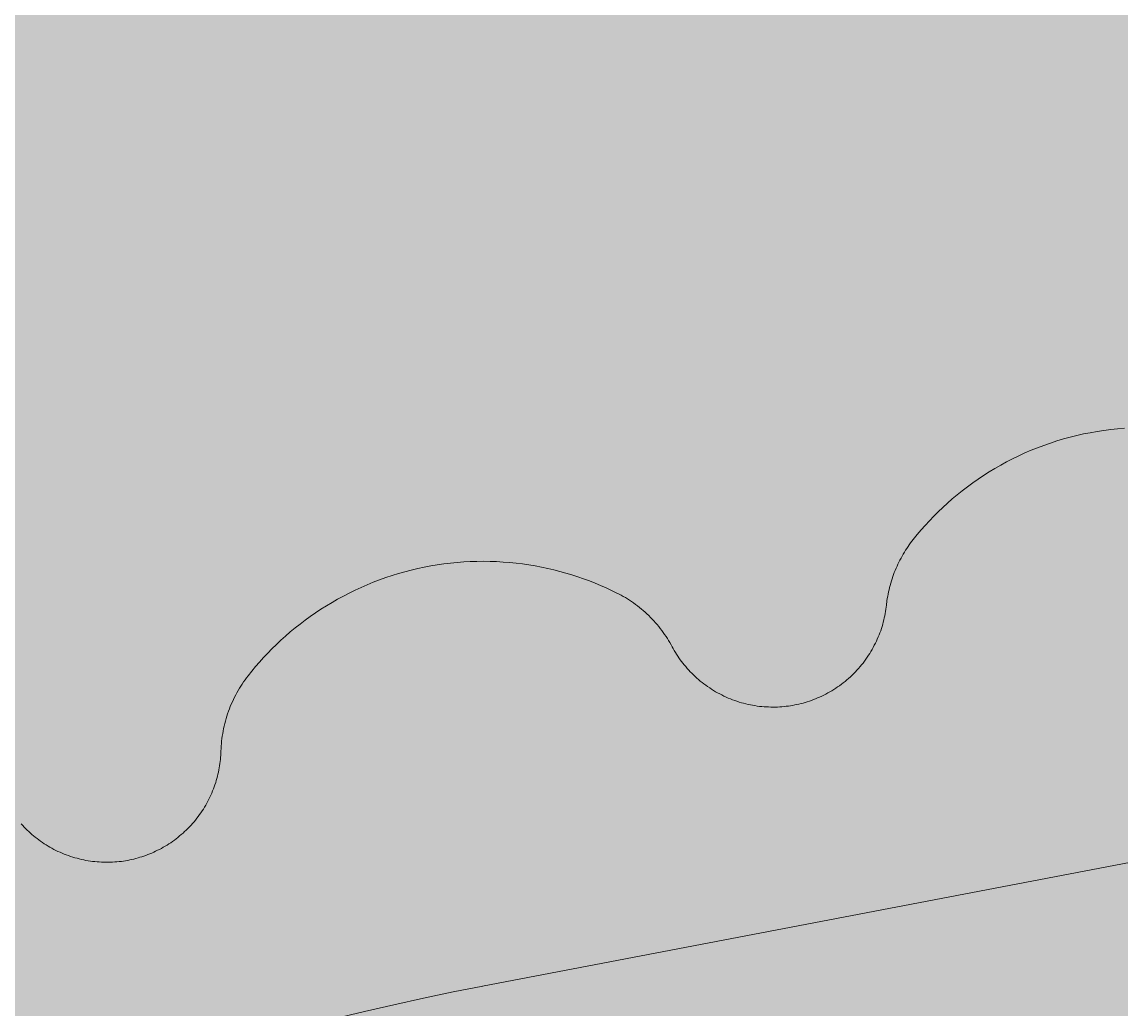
# Model space of a CAD drawing. Header units: millimetres. Extents: x 833941507 to 1669051331, y 817666127 to 1636299673.
# Drawn here: x 834548082.8 to 834548203.3, y 817983360.1 to 817983468.4 of the extents above; entities that cross this region are included whole.
import ezdxf

# ---------------------------------------------------------------- set-up
doc = ezdxf.new("R2010")
doc.units = ezdxf.units.MM
doc.header["$LTSCALE"] = 3
for name, color, linetype, lineweight in [('Hatch (LTC&CB)', 252, 'Continuous', 35), ('UAJ-23FLOR-h', 251, 'Continuous', 9), ('UAJ-42INFI', 1, 'Continuous', 18)]:
    doc.layers.add(name, color=color, linetype=linetype, lineweight=lineweight)
doc.layers.add('UAJ-00XREF', color=7, linetype='Continuous')

# ---------------------------------------------------------------- blocks, each defined once
blk = doc.blocks.new('GBP-LTC-LB01')
at = {"layer": 'UAJ-23FLOR-h'}
h = blk.add_hatch(dxfattribs=at)
h.set_pattern_fill('EARTH,_O', color=256, scale=180, angle=45)
h.set_pattern_definition([(48.9989, (834576001.8, 818046085.3), (-112.727, 1612.5107), [1143, -1143]), (48.9989, (834575678.3, 818046366.6), (-112.727, 1612.5107), [1143, -1143]), (48.9989, (834575354.8, 818046647.8), (-112.727, 1612.5107), [1143, -1143]), (138.9989, (834575340.7, 818046849.3), (-1612.5107, -112.727), [1143, -1143]), (138.9989, (834575621.9, 818047172.8), (-1612.5107, -112.727), [1143, -1143]), (138.9989, (834575903.1, 818047496.3), (-1612.5107, -112.727), [1143, -1143])])
h.paths.add_polyline_path([(834572173.05, 818200349.17), (834310583.74, 818182062.08), (834331502.24, 817882831.69), (834364939.69, 817885169.23), (834473095.7, 818011283.6), (834480533.7, 818020120.4), (834485095.05, 818025709.55), (834491375.7, 818033619), (834497063.4, 818041013), (834493145.8, 818043678.7), (834512788.5, 818074029.25), (834518712.45, 818083675.25), (834526231.3, 818096325.1), (834534646.05, 818111073.05), (834545956, 818131981.3), (834557204.6, 818154198.8), (834564040, 818168496.8), (834570941.16, 818183576.43), (834578367.8, 818200696.3)])
h.paths.add_polyline_path([(834382131.31, 817956469.98), (834418268.73, 817958996.07), (834422062.41, 817963855.9), (834428403.04, 817964299.38), (834467239.2, 818010695.58), (834466445.21, 818021738.79), (834476097.72, 818035709.03), (834485267.1, 818048983.2), (834487014.89, 818051460.43), (834497268.33, 818067303.42), (834492893.38, 818129890.09), (834448056.59, 818126755.66), (834416896.58, 818105052.11), (834382061.37, 818080788.99), (834386167.45, 818022059.16), (834377588.38, 818021459.47)], flags=16)
edge = h.paths.add_edge_path(flags=16)
edge.add_line((834540292.29, 818142076.07), (834533466.32, 818141614.13))
edge.add_line((834533466.32, 818141614.13), (834523258.01, 818143862.71))
edge.add_line((834523258.01, 818143862.71), (834525896.87, 818155838.93))
edge.add_arc((834558382.43, 818267025.45), 115835.02, 237.2183981, 253.7131266, ccw=False)
edge.add_line((834495664.92, 818169638.25), (834498267.59, 818132356.98))
edge.add_line((834498267.59, 818132356.98), (834496346.42, 818130135.01))
edge.add_line((834496346.42, 818130135.01), (834492879.88, 818129892.67))
edge.add_line((834492879.88, 818129892.67), (834494229.58, 818110587.62))
edge.add_line((834494229.58, 818110587.62), (834496326.13, 818110708.38))
edge.add_line((834496326.13, 818110708.38), (834498420.21, 818080753.55))
edge.add_line((834498420.21, 818080753.55), (834498046.12, 818080727.4))
edge.add_line((834498046.12, 818080727.4), (834498254.52, 818077746.38))
edge.add_line((834498254.52, 818077746.38), (834503061.09, 818078082.4))
edge.add_line((834503061.09, 818078082.4), (834504979.52, 818081212.1))
edge.add_line((834504979.52, 818081212.1), (834509429.02, 818088470.93))
edge.add_line((834509429.02, 818088470.93), (834515217.16, 818097913.59))
edge.add_line((834515217.16, 818097913.59), (834526067.43, 818116415.54))
edge.add_line((834526067.43, 818116415.54), (834532489.2, 818127888.68))
edge.add_line((834532489.2, 818127888.68), (834534830.9, 818132146.3))
edge.add_line((834534830.9, 818132146.3), (834540292.29, 818142076.07))
h = blk.add_hatch(dxfattribs=at)
h.set_pattern_fill('EARTH,_O', color=256, scale=180, angle=45)
h.set_pattern_definition([(45.0000001, (-1082349.7, 54794.9), (-3e-06, 1616.4461018), [1143, -1143]), (45.0000001, (-1082652.8, 55098), (-3e-06, 1616.4461018), [1143, -1143]), (45.0000001, (-1082955.9, 55401.1), (-3e-06, 1616.4461018), [1143, -1143]), (135.0000001, (-1082955.9, 55603.1), (-1616.4461018, -3e-06), [1143, -1143]), (135.0000001, (-1082652.8, 55906.2), (-1616.4461018, -3e-06), [1143, -1143]), (135.0000001, (-1082349.7, 56209.3), (-1616.4461018, -3e-06), [1143, -1143])])
h.paths.add_polyline_path([(834669469.25, 818015499.17), (834651080.82, 818014213.79), (834651091.33, 818014066.03), (834669479.76, 818015351.52)], flags=16)
edge = h.paths.add_edge_path()
edge.add_arc((834611763.61, 818123015.07), 22001.28, 94.000719, 118.688683)
edge.add_line((834601201.89, 818142315.5), (834593918.34, 818141228.38))
edge.add_arc((834611768.4, 818123014.03), 25502.69, 93.997159, 134.421275, ccw=False)
edge.add_line((834609990.68, 818148454.69), (834618164.36, 818149025.84))
edge.add_line((834618164.36, 818149025.84), (834618408.29, 818145534.91))
edge.add_line((834618408.29, 818145534.91), (834616365.41, 818145392.16))
edge.add_line((834616365.41, 818145392.16), (834616609.39, 818141900.69))
edge.add_line((834616609.39, 818141900.69), (834611621.55, 818141552.15))
edge.add_line((834611621.55, 818141552.15), (834611377.61, 818145043.07))
edge.add_line((834611377.61, 818145043.07), (834610228.61, 818144962.74))
h.paths.add_polyline_path([(834673232.94, 818197365.88), (834607546.49, 818192773.89), (834599172.5, 818174435.3), (834588349.1, 818152374.5), (834578621.55, 818133890.65), (834568418.3, 818115665.3), (834556456.7, 818095618.3), (834546606.4, 818080041.6), (834532219.3, 818058623.75), (834523692.15, 818046595.75), (834515683.5, 818035708.5), (834508244.2, 818025929.9), (834500656.3, 818016266.1), (834489786.8, 818002934.1), (834483448.3, 817995421.3), (834478637.6, 817989841.7), (834458453.75, 817967379.3), (834441506.5, 817949096.36), (834383075.75, 817886437.08), (834482026.69, 817893354.51), (834551919.04, 817920008.6), (834634905.13, 817930637.13), (834634023, 817939309.35), (834633770.07, 817941795.89), (834633577.69, 817943687.02), (834508697.04, 817930983.61), (834507053.46, 817930191.44), (834506409.46, 817939426.96), (834507656.94, 817945566.73), (834503417.08, 818006767.03), (834503064.37, 818011762.67), (834514052.91, 818025791.94), (834520784.65, 818034889.35), (834526318.86, 818042436.94), (834532381.69, 818050705.63), (834536345.72, 818056472.68), (834542258.41, 818065225.62), (834550405.86, 818077286.91), (834561579, 818095001.96), (834574522.66, 818117080.03), (834587768.88, 818140310.21), (834609774.13, 818143594.98), (834610001.97, 818140335.89), (834634252.54, 818142031.47), (834636806.9, 818105492.47), (834642791.48, 818105913.75), (834646278.56, 818056032.58), (834640293.17, 818055614.16), (834643382.34, 818011424.91), (834641138.41, 818011267.96), (834645775.78, 817944927.87), (834639048.36, 817944243.52), (834640362.12, 817931328.11), (834651070.39, 817932706.91), (834650587.67, 817936476.13), (834685105.74, 817940896.86), (834685588.46, 817937127.64), (834691373.79, 817937868.57)])
blk = doc.blocks.new('inf_010')
at = {"layer": 'UAJ-42INFI'}
for p, q in [((889560482.27, 757792662.64, 0), (889560481.54, 757792662.46, 0)), ((889560483, 757792662.81, 0), (889560482.27, 757792662.64, 0)), ((889560483.74, 757792662.95, 0), (889560483, 757792662.81, 0)), ((889560484.49, 757792663.08, 0), (889560483.74, 757792662.95, 0)), ((889560485.23, 757792663.2, 0), (889560484.49, 757792663.08, 0)), ((889560485.98, 757792663.29, 0), (889560485.23, 757792663.2, 0)), ((889560486.74, 757792663.37, 0), (889560485.98, 757792663.29, 0)), ((889560487.49, 757792663.43, 0), (889560486.74, 757792663.37, 0)), ((889560488.24, 757792663.47, 0), (889560487.49, 757792663.43, 0)), ((889560489, 757792663.5, 0), (889560488.24, 757792663.47, 0)), ((889560489.75, 757792663.51, 0), (889560489, 757792663.5, 0)), ((889560478.68, 757792661.57, 0), (889560477.98, 757792661.31, 0)), ((889560479.38, 757792661.82, 0), (889560478.68, 757792661.57, 0)), ((889560480.09, 757792662.05, 0), (889560479.38, 757792661.82, 0)), ((889560480.81, 757792662.26, 0), (889560480.09, 757792662.05, 0)), ((889560481.54, 757792662.46, 0), (889560480.81, 757792662.26, 0)), ((889560475.94, 757792660.43, 0), (889560475.28, 757792660.11, 0)), ((889560476.61, 757792660.74, 0), (889560475.94, 757792660.43, 0)), ((889560477.29, 757792661.03, 0), (889560476.61, 757792660.74, 0)), ((889560477.98, 757792661.31, 0), (889560477.29, 757792661.03, 0)), ((889560473.36, 757792659.07, 0), (889560472.74, 757792658.7, 0)), ((889560473.99, 757792659.43, 0), (889560473.36, 757792659.07, 0)), ((889560474.63, 757792659.78, 0), (889560473.99, 757792659.43, 0)), ((889560475.28, 757792660.11, 0), (889560474.63, 757792659.78, 0)), ((889560471.53, 757792657.92, 0), (889560470.95, 757792657.52, 0)), ((889560472.13, 757792658.32, 0), (889560471.53, 757792657.92, 0)), ((889560472.74, 757792658.7, 0), (889560472.13, 757792658.32, 0)), ((889560469.82, 757792656.67, 0), (889560469.27, 757792656.24, 0)), ((889560470.38, 757792657.1, 0), (889560469.82, 757792656.67, 0)), ((889560470.95, 757792657.52, 0), (889560470.38, 757792657.1, 0)), ((889560468.74, 757792655.79, 0), (889560468.22, 757792655.34, 0)), ((889560469.27, 757792656.24, 0), (889560468.74, 757792655.79, 0)), ((889560467.21, 757792654.41, 0), (889560466.73, 757792653.94, 0)), ((889560467.71, 757792654.88, 0), (889560467.21, 757792654.41, 0)), ((889560468.22, 757792655.34, 0), (889560467.71, 757792654.88, 0)), ((889560408.52, 757792653, 0), (889560407.81, 757792652.82, 0)), ((889560409.23, 757792653.16, 0), (889560408.52, 757792653, 0)), ((889560409.94, 757792653.31, 0), (889560409.23, 757792653.16, 0)), ((889560410.66, 757792653.45, 0), (889560409.94, 757792653.31, 0)), ((889560411.38, 757792653.56, 0), (889560410.66, 757792653.45, 0)), ((889560412.1, 757792653.67, 0), (889560411.38, 757792653.56, 0)), ((889560412.83, 757792653.75, 0), (889560412.1, 757792653.67, 0)), ((889560413.55, 757792653.82, 0), (889560412.83, 757792653.75, 0)), ((889560414.28, 757792653.88, 0), (889560413.55, 757792653.82, 0)), ((889560415.01, 757792653.91, 0), (889560414.28, 757792653.88, 0)), ((889560415.73, 757792653.93, 0), (889560415.01, 757792653.91, 0)), ((889560416.46, 757792653.94, 0), (889560415.73, 757792653.93, 0)), ((889560417.18, 757792653.93, 0), (889560416.46, 757792653.94, 0)), ((889560417.91, 757792653.9, 0), (889560417.18, 757792653.93, 0)), ((889560418.63, 757792653.86, 0), (889560417.91, 757792653.9, 0)), ((889560419.35, 757792653.8, 0), (889560418.63, 757792653.86, 0)), ((889560420.06, 757792653.72, 0), (889560419.35, 757792653.8, 0)), ((889560420.77, 757792653.63, 0), (889560420.06, 757792653.72, 0)), ((889560421.48, 757792653.53, 0), (889560420.77, 757792653.63, 0)), ((889560422.18, 757792653.41, 0), (889560421.48, 757792653.53, 0)), ((889560422.87, 757792653.27, 0), (889560422.18, 757792653.41, 0)), ((889560423.56, 757792653.12, 0), (889560422.87, 757792653.27, 0)), ((889560424.25, 757792652.96, 0), (889560423.56, 757792653.12, 0)), ((889560424.93, 757792652.78, 0), (889560424.25, 757792652.96, 0)), ((889560465.81, 757792652.97, 0), (889560465.49, 757792652.61, 0)), ((889560466.27, 757792653.46, 0), (889560465.81, 757792652.97, 0)), ((889560466.73, 757792653.94, 0), (889560466.27, 757792653.46, 0)), ((889560405.05, 757792651.94, 0), (889560404.37, 757792651.68, 0)), ((889560405.73, 757792652.18, 0), (889560405.05, 757792651.94, 0)), ((889560406.42, 757792652.41, 0), (889560405.73, 757792652.18, 0)), ((889560407.11, 757792652.62, 0), (889560406.42, 757792652.41, 0)), ((889560407.81, 757792652.82, 0), (889560407.11, 757792652.62, 0)), ((889560425.6, 757792652.59, 0), (889560424.93, 757792652.78, 0)), ((889560426.26, 757792652.39, 0), (889560425.6, 757792652.59, 0)), ((889560426.92, 757792652.17, 0), (889560426.26, 757792652.39, 0)), ((889560427.56, 757792651.94, 0), (889560426.92, 757792652.17, 0)), ((889560428.2, 757792651.7, 0), (889560427.56, 757792651.94, 0)), ((889560464.88, 757792651.84, 0), (889560464.73, 757792651.64, 0)), ((889560465.03, 757792652.03, 0), (889560464.88, 757792651.84, 0)), ((889560465.18, 757792652.23, 0), (889560465.03, 757792652.03, 0)), ((889560465.33, 757792652.42, 0), (889560465.18, 757792652.23, 0)), ((889560465.49, 757792652.61, 0), (889560465.33, 757792652.42, 0)), ((889560402.39, 757792650.83, 0), (889560401.75, 757792650.52, 0)), ((889560403.04, 757792651.13, 0), (889560402.39, 757792650.83, 0)), ((889560403.7, 757792651.41, 0), (889560403.04, 757792651.13, 0)), ((889560404.37, 757792651.68, 0), (889560403.7, 757792651.41, 0)), ((889560428.83, 757792651.45, 0), (889560428.2, 757792651.7, 0)), ((889560429.45, 757792651.18, 0), (889560428.83, 757792651.45, 0)), ((889560430.06, 757792650.91, 0), (889560429.45, 757792651.18, 0)), ((889560430.67, 757792650.62, 0), (889560430.06, 757792650.91, 0)), ((889560431.26, 757792650.32, 0), (889560430.67, 757792650.62, 0)), ((889560464.06, 757792650.6, 0), (889560463.94, 757792650.38, 0)), ((889560464.19, 757792650.81, 0), (889560464.06, 757792650.6, 0)), ((889560464.32, 757792651.02, 0), (889560464.19, 757792650.81, 0)), ((889560464.45, 757792651.23, 0), (889560464.32, 757792651.02, 0)), ((889560464.59, 757792651.43, 0), (889560464.45, 757792651.23, 0)), ((889560464.73, 757792651.64, 0), (889560464.59, 757792651.43, 0)), ((889560399.88, 757792649.51, 0), (889560399.27, 757792649.15, 0)), ((889560400.49, 757792649.86, 0), (889560399.88, 757792649.51, 0)), ((889560401.11, 757792650.2, 0), (889560400.49, 757792649.86, 0)), ((889560401.75, 757792650.52, 0), (889560401.11, 757792650.2, 0)), ((889560431.84, 757792650.02, 0), (889560431.26, 757792650.32, 0)), ((889560432.42, 757792649.7, 0), (889560431.84, 757792650.02, 0)), ((889560432.98, 757792649.37, 0), (889560432.42, 757792649.7, 0)), ((889560433.21, 757792649.24, 0), (889560432.98, 757792649.37, 0)), ((889560463.48, 757792649.5, 0), (889560463.38, 757792649.27, 0)), ((889560463.59, 757792649.72, 0), (889560463.48, 757792649.5, 0)), ((889560463.7, 757792649.94, 0), (889560463.59, 757792649.72, 0)), ((889560463.82, 757792650.16, 0), (889560463.7, 757792649.94, 0)), ((889560463.94, 757792650.38, 0), (889560463.82, 757792650.16, 0)), ((889560398.09, 757792648.4, 0), (889560397.52, 757792648.01, 0)), ((889560398.68, 757792648.78, 0), (889560398.09, 757792648.4, 0)), ((889560399.27, 757792649.15, 0), (889560398.68, 757792648.78, 0)), ((889560433.43, 757792649.09, 0), (889560433.21, 757792649.24, 0)), ((889560433.65, 757792648.95, 0), (889560433.43, 757792649.09, 0)), ((889560433.87, 757792648.8, 0), (889560433.65, 757792648.95, 0)), ((889560434.09, 757792648.64, 0), (889560433.87, 757792648.8, 0)), ((889560434.31, 757792648.48, 0), (889560434.09, 757792648.64, 0)), ((889560434.52, 757792648.32, 0), (889560434.31, 757792648.48, 0)), ((889560434.73, 757792648.15, 0), (889560434.52, 757792648.32, 0)), ((889560434.93, 757792647.98, 0), (889560434.73, 757792648.15, 0)), ((889560463, 757792648.36, 0), (889560462.92, 757792648.12, 0)), ((889560463.09, 757792648.59, 0), (889560463, 757792648.36, 0)), ((889560463.18, 757792648.82, 0), (889560463.09, 757792648.59, 0)), ((889560463.28, 757792649.05, 0), (889560463.18, 757792648.82, 0)), ((889560463.38, 757792649.27, 0), (889560463.28, 757792649.05, 0)), ((889560396.41, 757792647.19, 0), (889560395.87, 757792646.77, 0)), ((889560396.96, 757792647.61, 0), (889560396.41, 757792647.19, 0)), ((889560397.52, 757792648.01, 0), (889560396.96, 757792647.61, 0)), ((889560435.14, 757792647.8, 0), (889560434.93, 757792647.98, 0)), ((889560435.34, 757792647.62, 0), (889560435.14, 757792647.8, 0)), ((889560435.54, 757792647.43, 0), (889560435.34, 757792647.62, 0)), ((889560435.73, 757792647.24, 0), (889560435.54, 757792647.43, 0)), ((889560435.92, 757792647.05, 0), (889560435.73, 757792647.24, 0)), ((889560436.11, 757792646.85, 0), (889560435.92, 757792647.05, 0)), ((889560462.57, 757792646.94, 0), (889560462.51, 757792646.7, 0)), ((889560462.63, 757792647.18, 0), (889560462.57, 757792646.94, 0)), ((889560462.7, 757792647.42, 0), (889560462.63, 757792647.18, 0)), ((889560462.77, 757792647.65, 0), (889560462.7, 757792647.42, 0)), ((889560462.84, 757792647.89, 0), (889560462.77, 757792647.65, 0)), ((889560462.92, 757792648.12, 0), (889560462.84, 757792647.89, 0)), ((889560394.83, 757792645.91, 0), (889560394.33, 757792645.46, 0)), ((889560395.35, 757792646.34, 0), (889560394.83, 757792645.91, 0)), ((889560395.87, 757792646.77, 0), (889560395.35, 757792646.34, 0)), ((889560436.29, 757792646.65, 0), (889560436.11, 757792646.85, 0)), ((889560436.47, 757792646.45, 0), (889560436.29, 757792646.65, 0)), ((889560436.64, 757792646.24, 0), (889560436.47, 757792646.45, 0)), ((889560436.81, 757792646.03, 0), (889560436.64, 757792646.24, 0)), ((889560436.98, 757792645.82, 0), (889560436.81, 757792646.03, 0)), ((889560437.14, 757792645.6, 0), (889560436.98, 757792645.82, 0)), ((889560462.32, 757792645.76, 0), (889560462.27, 757792645.53, 0)), ((889560462.36, 757792645.98, 0), (889560462.32, 757792645.76, 0)), ((889560462.46, 757792646.46, 0), (889560462.36, 757792645.98, 0)), ((889560462.51, 757792646.7, 0), (889560462.46, 757792646.46, 0)), ((889560393.36, 757792644.55, 0), (889560392.9, 757792644.08, 0)), ((889560393.84, 757792645.01, 0), (889560393.36, 757792644.55, 0)), ((889560394.33, 757792645.46, 0), (889560393.84, 757792645.01, 0)), ((889560437.3, 757792645.38, 0), (889560437.14, 757792645.6, 0)), ((889560437.45, 757792645.16, 0), (889560437.3, 757792645.38, 0)), ((889560437.6, 757792644.93, 0), (889560437.45, 757792645.16, 0)), ((889560437.74, 757792644.71, 0), (889560437.6, 757792644.93, 0)), ((889560437.88, 757792644.48, 0), (889560437.74, 757792644.71, 0)), ((889560462.03, 757792644.61, 0), (889560461.96, 757792644.38, 0)), ((889560462.1, 757792644.84, 0), (889560462.03, 757792644.61, 0)), ((889560462.16, 757792645.07, 0), (889560462.1, 757792644.84, 0)), ((889560462.22, 757792645.3, 0), (889560462.16, 757792645.07, 0)), ((889560462.27, 757792645.53, 0), (889560462.22, 757792645.3, 0)), ((889560392.45, 757792643.61, 0), (889560392.01, 757792643.13, 0)), ((889560392.9, 757792644.08, 0), (889560392.45, 757792643.61, 0)), ((889560438.02, 757792644.25, 0), (889560437.88, 757792644.48, 0)), ((889560438.15, 757792644.01, 0), (889560438.02, 757792644.25, 0)), ((889560438.27, 757792643.78, 0), (889560438.15, 757792644.01, 0)), ((889560438.39, 757792643.54, 0), (889560438.27, 757792643.78, 0)), ((889560438.51, 757792643.3, 0), (889560438.39, 757792643.54, 0)), ((889560461.63, 757792643.46, 0), (889560461.54, 757792643.23, 0)), ((889560461.72, 757792643.69, 0), (889560461.63, 757792643.46, 0)), ((889560461.81, 757792643.92, 0), (889560461.72, 757792643.69, 0)), ((889560461.89, 757792644.15, 0), (889560461.81, 757792643.92, 0)), ((889560461.96, 757792644.38, 0), (889560461.89, 757792644.15, 0)), ((889560391.3, 757792642.28, 0), (889560391.13, 757792642.06, 0)), ((889560391.47, 757792642.5, 0), (889560391.3, 757792642.28, 0)), ((889560391.65, 757792642.71, 0), (889560391.47, 757792642.5, 0)), ((889560391.82, 757792642.92, 0), (889560391.65, 757792642.71, 0)), ((889560392.01, 757792643.13, 0), (889560391.82, 757792642.92, 0)), ((889560438.62, 757792643.06, 0), (889560438.51, 757792643.3, 0)), ((889560438.72, 757792642.85, 0), (889560438.62, 757792643.06, 0)), ((889560438.82, 757792642.64, 0), (889560438.72, 757792642.85, 0)), ((889560438.92, 757792642.43, 0), (889560438.82, 757792642.64, 0)), ((889560439.04, 757792642.22, 0), (889560438.92, 757792642.43, 0)), ((889560439.15, 757792642.01, 0), (889560439.04, 757792642.22, 0)), ((889560460.99, 757792642.11, 0), (889560460.86, 757792641.89, 0)), ((889560461.11, 757792642.33, 0), (889560460.99, 757792642.11, 0)), ((889560461.22, 757792642.56, 0), (889560461.11, 757792642.33, 0)), ((889560461.33, 757792642.78, 0), (889560461.22, 757792642.56, 0)), ((889560461.44, 757792643.01, 0), (889560461.33, 757792642.78, 0)), ((889560461.54, 757792643.23, 0), (889560461.44, 757792643.01, 0)), ((889560390.51, 757792641.14, 0), (889560390.36, 757792640.9, 0)), ((889560390.66, 757792641.37, 0), (889560390.51, 757792641.14, 0)), ((889560390.81, 757792641.61, 0), (889560390.66, 757792641.37, 0)), ((889560390.97, 757792641.83, 0), (889560390.81, 757792641.61, 0)), ((889560391.13, 757792642.06, 0), (889560390.97, 757792641.83, 0)), ((889560439.27, 757792641.8, 0), (889560439.15, 757792642.01, 0)), ((889560439.4, 757792641.59, 0), (889560439.27, 757792641.8, 0)), ((889560439.53, 757792641.39, 0), (889560439.4, 757792641.59, 0)), ((889560439.66, 757792641.19, 0), (889560439.53, 757792641.39, 0)), ((889560439.8, 757792640.99, 0), (889560439.66, 757792641.19, 0)), ((889560439.94, 757792640.79, 0), (889560439.8, 757792640.99, 0)), ((889560460.32, 757792641.04, 0), (889560460.17, 757792640.83, 0)), ((889560460.46, 757792641.25, 0), (889560460.32, 757792641.04, 0)), ((889560460.6, 757792641.46, 0), (889560460.46, 757792641.25, 0)), ((889560460.73, 757792641.68, 0), (889560460.6, 757792641.46, 0)), ((889560460.86, 757792641.89, 0), (889560460.73, 757792641.68, 0)), ((889560389.83, 757792639.91, 0), (889560389.71, 757792639.66, 0)), ((889560389.96, 757792640.16, 0), (889560389.83, 757792639.91, 0)), ((889560390.09, 757792640.41, 0), (889560389.96, 757792640.16, 0)), ((889560390.22, 757792640.66, 0), (889560390.09, 757792640.41, 0)), ((889560390.36, 757792640.9, 0), (889560390.22, 757792640.66, 0)), ((889560440.09, 757792640.59, 0), (889560439.94, 757792640.79, 0)), ((889560440.24, 757792640.39, 0), (889560440.09, 757792640.59, 0)), ((889560440.4, 757792640.2, 0), (889560440.24, 757792640.39, 0)), ((889560440.56, 757792640.01, 0), (889560440.4, 757792640.2, 0)), ((889560440.72, 757792639.82, 0), (889560440.56, 757792640.01, 0)), ((889560440.89, 757792639.64, 0), (889560440.72, 757792639.82, 0)), ((889560459.37, 757792639.83, 0), (889560459.19, 757792639.64, 0)), ((889560459.53, 757792640.03, 0), (889560459.37, 757792639.83, 0)), ((889560459.7, 757792640.22, 0), (889560459.53, 757792640.03, 0)), ((889560459.86, 757792640.42, 0), (889560459.7, 757792640.22, 0)), ((889560460.02, 757792640.63, 0), (889560459.86, 757792640.42, 0)), ((889560460.17, 757792640.83, 0), (889560460.02, 757792640.63, 0)), ((889560389.28, 757792638.62, 0), (889560389.18, 757792638.35, 0)), ((889560389.38, 757792638.88, 0), (889560389.28, 757792638.62, 0)), ((889560389.48, 757792639.14, 0), (889560389.38, 757792638.88, 0)), ((889560389.59, 757792639.4, 0), (889560389.48, 757792639.14, 0)), ((889560389.71, 757792639.66, 0), (889560389.59, 757792639.4, 0)), ((889560441.07, 757792639.45, 0), (889560440.89, 757792639.64, 0)), ((889560441.25, 757792639.28, 0), (889560441.07, 757792639.45, 0)), ((889560441.43, 757792639.1, 0), (889560441.25, 757792639.28, 0)), ((889560441.61, 757792638.93, 0), (889560441.43, 757792639.1, 0)), ((889560441.8, 757792638.76, 0), (889560441.61, 757792638.93, 0)), ((889560442, 757792638.59, 0), (889560441.8, 757792638.76, 0)), ((889560442.19, 757792638.43, 0), (889560442, 757792638.59, 0)), ((889560458.07, 757792638.58, 0), (889560457.87, 757792638.42, 0)), ((889560458.27, 757792638.75, 0), (889560458.07, 757792638.58, 0)), ((889560458.46, 757792638.92, 0), (889560458.27, 757792638.75, 0)), ((889560458.65, 757792639.1, 0), (889560458.46, 757792638.92, 0)), ((889560458.83, 757792639.28, 0), (889560458.65, 757792639.1, 0)), ((889560459.01, 757792639.46, 0), (889560458.83, 757792639.28, 0)), ((889560459.19, 757792639.64, 0), (889560459.01, 757792639.46, 0)), ((889560388.93, 757792637.55, 0), (889560388.86, 757792637.28, 0)), ((889560389.01, 757792637.82, 0), (889560388.93, 757792637.55, 0)), ((889560389.09, 757792638.09, 0), (889560389.01, 757792637.82, 0)), ((889560389.18, 757792638.35, 0), (889560389.09, 757792638.09, 0)), ((889560442.4, 757792638.27, 0), (889560442.19, 757792638.43, 0)), ((889560442.6, 757792638.12, 0), (889560442.4, 757792638.27, 0)), ((889560442.81, 757792637.97, 0), (889560442.6, 757792638.12, 0)), ((889560443.02, 757792637.82, 0), (889560442.81, 757792637.97, 0)), ((889560443.23, 757792637.68, 0), (889560443.02, 757792637.82, 0)), ((889560443.45, 757792637.54, 0), (889560443.23, 757792637.68, 0)), ((889560443.67, 757792637.41, 0), (889560443.45, 757792637.54, 0)), ((889560443.89, 757792637.28, 0), (889560443.67, 757792637.41, 0)), ((889560456.4, 757792637.4, 0), (889560456.18, 757792637.28, 0)), ((889560456.62, 757792637.53, 0), (889560456.4, 757792637.4, 0)), ((889560456.83, 757792637.67, 0), (889560456.62, 757792637.53, 0)), ((889560457.05, 757792637.81, 0), (889560456.83, 757792637.67, 0)), ((889560457.26, 757792637.96, 0), (889560457.05, 757792637.81, 0)), ((889560457.47, 757792638.11, 0), (889560457.26, 757792637.96, 0)), ((889560457.67, 757792638.26, 0), (889560457.47, 757792638.11, 0)), ((889560457.87, 757792638.42, 0), (889560457.67, 757792638.26, 0)), ((889560388.62, 757792636.2, 0), (889560388.57, 757792635.92, 0)), ((889560388.67, 757792636.47, 0), (889560388.62, 757792636.2, 0)), ((889560388.73, 757792636.74, 0), (889560388.67, 757792636.47, 0)), ((889560388.79, 757792637.01, 0), (889560388.73, 757792636.74, 0)), ((889560388.86, 757792637.28, 0), (889560388.79, 757792637.01, 0)), ((889560444.12, 757792637.15, 0), (889560443.89, 757792637.28, 0)), ((889560444.35, 757792637.03, 0), (889560444.12, 757792637.15, 0)), ((889560444.58, 757792636.92, 0), (889560444.35, 757792637.03, 0)), ((889560444.81, 757792636.81, 0), (889560444.58, 757792636.92, 0)), ((889560445.04, 757792636.71, 0), (889560444.81, 757792636.81, 0)), ((889560445.28, 757792636.61, 0), (889560445.04, 757792636.71, 0)), ((889560445.52, 757792636.51, 0), (889560445.28, 757792636.61, 0)), ((889560445.76, 757792636.42, 0), (889560445.52, 757792636.51, 0)), ((889560446, 757792636.34, 0), (889560445.76, 757792636.42, 0)), ((889560446.24, 757792636.26, 0), (889560446, 757792636.34, 0)), ((889560446.48, 757792636.18, 0), (889560446.24, 757792636.26, 0)), ((889560446.73, 757792636.11, 0), (889560446.48, 757792636.18, 0)), ((889560446.97, 757792636.05, 0), (889560446.73, 757792636.11, 0)), ((889560453.43, 757792636.13, 0), (889560453.2, 757792636.07, 0)), ((889560453.67, 757792636.2, 0), (889560453.43, 757792636.13, 0)), ((889560453.9, 757792636.28, 0), (889560453.67, 757792636.2, 0)), ((889560454.13, 757792636.35, 0), (889560453.9, 757792636.28, 0)), ((889560454.36, 757792636.44, 0), (889560454.13, 757792636.35, 0)), ((889560454.6, 757792636.52, 0), (889560454.36, 757792636.44, 0)), ((889560454.83, 757792636.62, 0), (889560454.6, 757792636.52, 0)), ((889560455.06, 757792636.71, 0), (889560454.83, 757792636.62, 0)), ((889560455.28, 757792636.82, 0), (889560455.06, 757792636.71, 0)), ((889560455.51, 757792636.92, 0), (889560455.28, 757792636.82, 0)), ((889560455.74, 757792637.04, 0), (889560455.51, 757792636.92, 0)), ((889560455.96, 757792637.15, 0), (889560455.74, 757792637.04, 0)), ((889560456.18, 757792637.28, 0), (889560455.96, 757792637.15, 0)), ((889560388.45, 757792634.88, 0), (889560388.42, 757792634.65, 0)), ((889560388.47, 757792635.1, 0), (889560388.45, 757792634.88, 0)), ((889560388.5, 757792635.38, 0), (889560388.47, 757792635.1, 0)), ((889560388.53, 757792635.65, 0), (889560388.5, 757792635.38, 0)), ((889560388.57, 757792635.92, 0), (889560388.53, 757792635.65, 0)), ((889560447.22, 757792635.99, 0), (889560446.97, 757792636.05, 0)), ((889560447.47, 757792635.93, 0), (889560447.22, 757792635.99, 0)), ((889560447.71, 757792635.88, 0), (889560447.47, 757792635.93, 0)), ((889560447.96, 757792635.84, 0), (889560447.71, 757792635.88, 0)), ((889560448.2, 757792635.8, 0), (889560447.96, 757792635.84, 0)), ((889560448.45, 757792635.77, 0), (889560448.2, 757792635.8, 0)), ((889560448.7, 757792635.74, 0), (889560448.45, 757792635.77, 0)), ((889560448.94, 757792635.71, 0), (889560448.7, 757792635.74, 0)), ((889560449.19, 757792635.69, 0), (889560448.94, 757792635.71, 0)), ((889560449.43, 757792635.68, 0), (889560449.19, 757792635.69, 0)), ((889560449.67, 757792635.67, 0), (889560449.43, 757792635.68, 0)), ((889560449.92, 757792635.67, 0), (889560449.67, 757792635.67, 0)), ((889560450.16, 757792635.67, 0), (889560449.92, 757792635.67, 0)), ((889560450.4, 757792635.67, 0), (889560450.16, 757792635.67, 0)), ((889560450.63, 757792635.68, 0), (889560450.4, 757792635.67, 0)), ((889560450.87, 757792635.69, 0), (889560450.63, 757792635.68, 0)), ((889560451.11, 757792635.71, 0), (889560450.87, 757792635.69, 0)), ((889560451.34, 757792635.73, 0), (889560451.11, 757792635.71, 0)), ((889560451.57, 757792635.76, 0), (889560451.34, 757792635.73, 0)), ((889560451.8, 757792635.79, 0), (889560451.57, 757792635.76, 0)), ((889560452.03, 757792635.83, 0), (889560451.8, 757792635.79, 0)), ((889560452.27, 757792635.87, 0), (889560452.03, 757792635.83, 0)), ((889560452.5, 757792635.91, 0), (889560452.27, 757792635.87, 0)), ((889560452.73, 757792635.96, 0), (889560452.5, 757792635.91, 0)), ((889560452.97, 757792636.01, 0), (889560452.73, 757792635.96, 0)), ((889560453.2, 757792636.07, 0), (889560452.97, 757792636.01, 0)), ((889560388.26, 757792633.74, 0), (889560388.21, 757792633.51, 0)), ((889560388.31, 757792633.97, 0), (889560388.26, 757792633.74, 0)), ((889560388.35, 757792634.2, 0), (889560388.31, 757792633.97, 0)), ((889560388.38, 757792634.42, 0), (889560388.35, 757792634.2, 0)), ((889560388.42, 757792634.65, 0), (889560388.38, 757792634.42, 0)), ((889560387.96, 757792632.6, 0), (889560387.89, 757792632.37, 0)), ((889560388.03, 757792632.83, 0), (889560387.96, 757792632.6, 0)), ((889560388.1, 757792633.06, 0), (889560388.03, 757792632.83, 0)), ((889560388.16, 757792633.28, 0), (889560388.1, 757792633.06, 0)), ((889560388.21, 757792633.51, 0), (889560388.16, 757792633.28, 0)), ((889560387.55, 757792631.47, 0), (889560387.46, 757792631.25, 0)), ((889560387.65, 757792631.69, 0), (889560387.55, 757792631.47, 0)), ((889560387.73, 757792631.92, 0), (889560387.65, 757792631.69, 0)), ((889560387.81, 757792632.14, 0), (889560387.73, 757792631.92, 0)), ((889560387.89, 757792632.37, 0), (889560387.81, 757792632.14, 0)), ((889560386.91, 757792630.15, 0), (889560386.79, 757792629.94, 0)), ((889560387.03, 757792630.37, 0), (889560386.91, 757792630.15, 0)), ((889560387.14, 757792630.58, 0), (889560387.03, 757792630.37, 0)), ((889560387.25, 757792630.8, 0), (889560387.14, 757792630.58, 0)), ((889560387.36, 757792631.02, 0), (889560387.25, 757792630.8, 0)), ((889560387.46, 757792631.25, 0), (889560387.36, 757792631.02, 0)), ((889560386.1, 757792628.9, 0), (889560385.95, 757792628.7, 0)), ((889560386.25, 757792629.11, 0), (889560386.1, 757792628.9, 0)), ((889560386.39, 757792629.31, 0), (889560386.25, 757792629.11, 0)), ((889560386.53, 757792629.52, 0), (889560386.39, 757792629.31, 0)), ((889560386.66, 757792629.73, 0), (889560386.53, 757792629.52, 0)), ((889560386.79, 757792629.94, 0), (889560386.66, 757792629.73, 0)), ((889560366.22, 757792628.48, 0), (889560366.07, 757792628.67, 0)), ((889560366.36, 757792628.3, 0), (889560366.22, 757792628.48, 0)), ((889560366.51, 757792628.12, 0), (889560366.36, 757792628.3, 0)), ((889560366.67, 757792627.95, 0), (889560366.51, 757792628.12, 0)), ((889560366.83, 757792627.77, 0), (889560366.67, 757792627.95, 0)), ((889560366.99, 757792627.6, 0), (889560366.83, 757792627.77, 0)), ((889560385.15, 757792627.75, 0), (889560384.98, 757792627.57, 0)), ((889560385.32, 757792627.94, 0), (889560385.15, 757792627.75, 0)), ((889560385.48, 757792628.13, 0), (889560385.32, 757792627.94, 0)), ((889560385.64, 757792628.32, 0), (889560385.48, 757792628.13, 0)), ((889560385.8, 757792628.51, 0), (889560385.64, 757792628.32, 0)), ((889560385.95, 757792628.7, 0), (889560385.8, 757792628.51, 0)), ((889560367.16, 757792627.43, 0), (889560366.99, 757792627.6, 0)), ((889560367.33, 757792627.27, 0), (889560367.16, 757792627.43, 0)), ((889560367.5, 757792627.1, 0), (889560367.33, 757792627.27, 0)), ((889560367.68, 757792626.94, 0), (889560367.5, 757792627.1, 0)), ((889560367.86, 757792626.78, 0), (889560367.68, 757792626.94, 0)), ((889560368.05, 757792626.63, 0), (889560367.86, 757792626.78, 0)), ((889560368.24, 757792626.47, 0), (889560368.05, 757792626.63, 0)), ((889560368.43, 757792626.32, 0), (889560368.24, 757792626.47, 0)), ((889560383.88, 757792626.57, 0), (889560383.69, 757792626.42, 0)), ((889560384.07, 757792626.73, 0), (889560383.88, 757792626.57, 0)), ((889560384.26, 757792626.89, 0), (889560384.07, 757792626.73, 0)), ((889560384.44, 757792627.06, 0), (889560384.26, 757792626.89, 0)), ((889560384.63, 757792627.23, 0), (889560384.44, 757792627.06, 0)), ((889560384.8, 757792627.4, 0), (889560384.63, 757792627.23, 0)), ((889560384.98, 757792627.57, 0), (889560384.8, 757792627.4, 0)), ((889560368.63, 757792626.18, 0), (889560368.43, 757792626.32, 0)), ((889560368.83, 757792626.04, 0), (889560368.63, 757792626.18, 0)), ((889560369.03, 757792625.9, 0), (889560368.83, 757792626.04, 0)), ((889560369.24, 757792625.76, 0), (889560369.03, 757792625.9, 0)), ((889560369.45, 757792625.63, 0), (889560369.24, 757792625.76, 0)), ((889560369.66, 757792625.5, 0), (889560369.45, 757792625.63, 0)), ((889560369.87, 757792625.38, 0), (889560369.66, 757792625.5, 0)), ((889560370.09, 757792625.26, 0), (889560369.87, 757792625.38, 0)), ((889560370.31, 757792625.15, 0), (889560370.09, 757792625.26, 0)), ((889560382.06, 757792625.35, 0), (889560381.85, 757792625.23, 0)), ((889560382.27, 757792625.46, 0), (889560382.06, 757792625.35, 0)), ((889560382.48, 757792625.59, 0), (889560382.27, 757792625.46, 0)), ((889560382.69, 757792625.72, 0), (889560382.48, 757792625.59, 0)), ((889560382.89, 757792625.85, 0), (889560382.69, 757792625.72, 0)), ((889560383.09, 757792625.98, 0), (889560382.89, 757792625.85, 0)), ((889560383.29, 757792626.13, 0), (889560383.09, 757792625.98, 0)), ((889560383.49, 757792626.27, 0), (889560383.29, 757792626.13, 0)), ((889560383.69, 757792626.42, 0), (889560383.49, 757792626.27, 0)), ((889560370.53, 757792625.04, 0), (889560370.31, 757792625.15, 0)), ((889560370.76, 757792624.93, 0), (889560370.53, 757792625.04, 0)), ((889560370.98, 757792624.83, 0), (889560370.76, 757792624.93, 0)), ((889560371.21, 757792624.73, 0), (889560370.98, 757792624.83, 0)), ((889560371.44, 757792624.64, 0), (889560371.21, 757792624.73, 0)), ((889560371.68, 757792624.55, 0), (889560371.44, 757792624.64, 0)), ((889560371.91, 757792624.47, 0), (889560371.68, 757792624.55, 0)), ((889560372.15, 757792624.39, 0), (889560371.91, 757792624.47, 0)), ((889560372.38, 757792624.31, 0), (889560372.15, 757792624.39, 0)), ((889560372.62, 757792624.24, 0), (889560372.38, 757792624.31, 0)), ((889560372.86, 757792624.18, 0), (889560372.62, 757792624.24, 0)), ((889560373.1, 757792624.12, 0), (889560372.86, 757792624.18, 0)), ((889560373.34, 757792624.07, 0), (889560373.1, 757792624.12, 0)), ((889560373.59, 757792624.02, 0), (889560373.34, 757792624.07, 0)), ((889560378.58, 757792624.05, 0), (889560378.35, 757792624, 0)), ((889560378.8, 757792624.1, 0), (889560378.58, 757792624.05, 0)), ((889560379.02, 757792624.15, 0), (889560378.8, 757792624.1, 0)), ((889560379.24, 757792624.21, 0), (889560379.02, 757792624.15, 0)), ((889560379.46, 757792624.27, 0), (889560379.24, 757792624.21, 0)), ((889560379.68, 757792624.33, 0), (889560379.46, 757792624.27, 0)), ((889560379.9, 757792624.4, 0), (889560379.68, 757792624.33, 0)), ((889560380.12, 757792624.48, 0), (889560379.9, 757792624.4, 0)), ((889560380.34, 757792624.56, 0), (889560380.12, 757792624.48, 0)), ((889560380.55, 757792624.64, 0), (889560380.34, 757792624.56, 0)), ((889560380.77, 757792624.73, 0), (889560380.55, 757792624.64, 0)), ((889560380.99, 757792624.82, 0), (889560380.77, 757792624.73, 0)), ((889560381.21, 757792624.91, 0), (889560380.99, 757792624.82, 0)), ((889560381.42, 757792625.02, 0), (889560381.21, 757792624.91, 0)), ((889560381.64, 757792625.12, 0), (889560381.42, 757792625.02, 0)), ((889560381.85, 757792625.23, 0), (889560381.64, 757792625.12, 0)), ((889560373.83, 757792623.97, 0), (889560373.59, 757792624.02, 0)), ((889560374.07, 757792623.93, 0), (889560373.83, 757792623.97, 0)), ((889560374.31, 757792623.9, 0), (889560374.07, 757792623.93, 0)), ((889560374.56, 757792623.86, 0), (889560374.31, 757792623.9, 0)), ((889560374.8, 757792623.84, 0), (889560374.56, 757792623.86, 0)), ((889560375.04, 757792623.82, 0), (889560374.8, 757792623.84, 0)), ((889560375.29, 757792623.8, 0), (889560375.04, 757792623.82, 0)), ((889560375.53, 757792623.79, 0), (889560375.29, 757792623.8, 0)), ((889560375.77, 757792623.78, 0), (889560375.53, 757792623.79, 0)), ((889560376.01, 757792623.78, 0), (889560375.77, 757792623.78, 0)), ((889560376.25, 757792623.78, 0), (889560376.01, 757792623.78, 0)), ((889560376.49, 757792623.79, 0), (889560376.25, 757792623.78, 0)), ((889560376.73, 757792623.8, 0), (889560376.49, 757792623.79, 0)), ((889560376.96, 757792623.82, 0), (889560376.73, 757792623.8, 0)), ((889560377.2, 757792623.84, 0), (889560376.96, 757792623.82, 0)), ((889560377.43, 757792623.86, 0), (889560377.2, 757792623.84, 0)), ((889560377.66, 757792623.89, 0), (889560377.43, 757792623.86, 0)), ((889560377.9, 757792623.93, 0), (889560377.66, 757792623.89, 0)), ((889560378.12, 757792623.96, 0), (889560377.9, 757792623.93, 0)), ((889560378.35, 757792624, 0), (889560378.12, 757792623.96, 0))]:
    blk.add_line(p, q, dxfattribs=at)
blk = doc.blocks.new('3A35X-MADL-P-LT-B01-0')
at = {"layer": 'UAJ-42INFI'}
blk.add_line((834548133.27, 817983362.58), (834548413.72, 817983416.25), dxfattribs=at)
blk.add_arc((834548189.76, 817983067.95), 300, 100.8419, 179.1919, dxfattribs=at)
at = {"rotation": 3.998908525164564}
blk.add_blockref('inf_010', (-0.01, 0.01), dxfattribs=at)

msp = doc.modelspace()

# ---------------------------------------------------------------- hatches: boundary and pattern name
at = {"layer": 'Hatch (LTC&CB)'}
h = msp.add_hatch(dxfattribs=at)
h.set_pattern_fill('ANSI38', color=256, scale=100)
h.set_pattern_definition([(318.99984, (834479093.73, 818230174.15), (208.29942, 239.6197), []), (48.99984, (834479093.73, 818230174.15), (176.97914, 687.53882), [793.75, -476.25])])
edge = h.paths.add_edge_path()
edge.add_line((834601196.19, 818142314.52), (834603754.26, 818142696.37))
edge.add_line((834603754.26, 818142696.37), (834603901.9, 818141707.33))
edge.add_line((834603901.9, 818141707.33), (834603810.47, 818141693.69))
edge.add_arc((834611763.29, 818123016.36), 20300, 113.064358, 141.357581)
edge.add_line((834595907.81, 818135692.86), (834595395.45, 818135656.86))
edge.add_line((834595395.45, 818135656.86), (834583111.72, 818114341.03))
edge.add_line((834583111.72, 818114341.03), (834578121.58, 818106513.89))
edge.add_line((834578121.58, 818106513.89), (834575731.65, 818102809.5))
edge.add_line((834575731.65, 818102809.5), (834574387.45, 818100725.98))
edge.add_line((834574387.45, 818100725.98), (834573113.98, 818098752.1))
edge.add_line((834573113.98, 818098752.1), (834573145.25, 818098730.65))
edge.add_line((834573145.25, 818098730.65), (834569989.11, 818093770.2))
edge.add_line((834569989.11, 818093770.2), (834566535, 818088385.68))
edge.add_line((834566535, 818088385.68), (834566514.09, 818088398.3))
edge.add_line((834566514.09, 818088398.3), (834558743.61, 818076256.63))
edge.add_line((834558743.61, 818076256.63), (834557653.4, 818074495.71))
edge.add_line((834557653.4, 818074495.71), (834553498.92, 818068288.56))
edge.add_line((834553498.92, 818068288.56), (834548580.86, 818060932.13))
edge.add_line((834548580.86, 818060932.13), (834544328.26, 818054726.34))
edge.add_line((834544328.26, 818054726.34), (834544332.15, 818054704.66))
edge.add_line((834544332.15, 818054704.66), (834540324.6, 818048716.69))
edge.add_line((834540324.6, 818048716.69), (834541041.32, 818048232.54))
edge.add_line((834541041.32, 818048232.54), (834540089.73, 818046823.83))
edge.add_line((834540089.73, 818046823.83), (834539737.55, 818047061.73))
edge.add_line((834539737.55, 818047061.73), (834533115.75, 818038377.74))
edge.add_line((834533115.75, 818038377.74), (834515220.96, 818015146.63))
edge.add_arc((834538026.01, 818000636.26), 27030, 147.532263, 176.187088)
edge.add_line((834511055.84, 818002433.72), (834511444.99, 817996891.23))
edge.add_line((834511444.99, 817996891.23), (834511474.11, 817996474.65))
edge.add_line((834511474.11, 817996474.65), (834508641.22, 817996276.61))
edge.add_line((834508641.22, 817996276.61), (834508910.68, 817992422.05))
edge.add_line((834508910.68, 817992422.05), (834511353.38, 817992955.96))
edge.add_line((834511353.38, 817992955.96), (834513357.66, 817964213.01))
edge.add_line((834513357.66, 817964213.01), (834513308.95, 817964209.6))
edge.add_line((834513308.95, 817964209.6), (834513879.4, 817955918.75))
edge.add_line((834513879.4, 817955918.75), (834514876.61, 817955988.46))
edge.add_line((834514876.61, 817955988.46), (834515053.07, 817953464.41))
edge.add_arc((834528221.07, 817954382.99), 13200, 183.990417, 259.837233)
edge.add_line((834525891.99, 817941390.09), (834525974.53, 817940578.71))
edge.add_line((834525974.53, 817940578.71), (834555356.34, 817943567.49))
edge.add_line((834555356.34, 817943567.49), (834594711.69, 817947570.8))
edge.add_line((834594711.69, 817947570.8), (834594754.2, 817947152.96))
edge.add_line((834594754.2, 817947152.96), (834616096.9, 817949323.98))
edge.add_line((834616096.9, 817949323.98), (834631854.21, 817950926.85))
edge.add_line((834631854.21, 817950926.85), (834631836.71, 817951177.16))
edge.add_line((834631836.71, 817951177.16), (834639760.38, 817951731.08))
edge.add_line((834639760.38, 817951731.08), (834640506.97, 817944391.59))
edge.add_line((834640506.97, 817944391.59), (834508703.57, 817930984.28))
edge.add_line((834508703.57, 817930984.28), (834508663.51, 817930982.16))
edge.add_line((834508663.51, 817930982.16), (834507053.46, 817930191.44))
edge.add_line((834507053.46, 817930191.44), (834506409.46, 817939426.96))
edge.add_line((834506409.46, 817939426.96), (834507674.95, 817945699.32))
edge.add_line((834507674.95, 817945699.32), (834503067.5, 818011766.68))
edge.add_line((834503067.5, 818011766.68), (834515005.94, 818027008.3))
edge.add_line((834515005.94, 818027008.3), (834526318.86, 818042436.95))
edge.add_line((834526318.86, 818042436.95), (834533248.43, 818051887.55))
edge.add_line((834533248.43, 818051887.55), (834545204.94, 818069586.37))
edge.add_line((834545204.94, 818069586.37), (834551695.41, 818079200.62))
edge.add_line((834551695.41, 818079200.62), (834551700.66, 818079300.57))
edge.add_line((834551700.66, 818079300.57), (834554860.11, 818084257.51))
edge.add_line((834554860.11, 818084257.51), (834556162.94, 818086301.54))
edge.add_line((834556162.94, 818086301.54), (834561579.11, 818095002.15))
edge.add_line((834561579.11, 818095002.15), (834564610.19, 818100023.59))
edge.add_line((834564610.19, 818100023.59), (834566711.84, 818103505.28))
edge.add_line((834566711.84, 818103505.28), (834567220.96, 818104369.68))
edge.add_line((834567220.96, 818104369.68), (834571219.85, 818111331.33))
edge.add_line((834571219.85, 818111331.33), (834579233.58, 818125278.3))
edge.add_line((834579233.58, 818125278.3), (834584805.19, 818135090.79))
edge.add_line((834584805.19, 818135090.79), (834587768.44, 818140310.15))
edge.add_line((834587768.44, 818140310.15), (834593953.37, 818141233.38))
edge.add_arc((834611682.41, 818123278.84), 25232.61, 93.846032, 134.637937, ccw=False)
edge.add_line((834609989.92, 818148454.62), (834618164.07, 818149025.82))
edge.add_line((834618164.07, 818149025.82), (834618408.01, 818145534.9))
edge.add_line((834618408.01, 818145534.9), (834616365.13, 818145392.15))
edge.add_line((834616365.13, 818145392.15), (834616609.11, 818141900.67))
edge.add_line((834616609.11, 818141900.67), (834611621.27, 818141552.12))
edge.add_line((834611621.27, 818141552.12), (834611377.33, 818145043.04))
edge.add_arc((834611845.2, 818122938.11), 22109.88, 91.212521, 118.792578)
h = msp.add_hatch(color=256, dxfattribs=at)
h.dxf.hatch_style = 1
edge = h.paths.add_edge_path()
edge.add_line((834513358.83, 817964213.1), (834514805.29, 817964314.21))
edge.add_line((834514805.29, 817964314.21), (834514905.32, 817962883.32))
edge.add_line((834514905.32, 817962883.32), (834522015.98, 817959924.65))
edge.add_line((834522015.98, 817959924.65), (834527599.83, 817958234.85))
edge.add_line((834527599.83, 817958234.85), (834531627.41, 817957331.96))
edge.add_line((834531627.41, 817957331.96), (834538597.73, 817957185.8))
edge.add_line((834538597.73, 817957185.8), (834550283.84, 817958000.71))
edge.add_line((834550283.84, 817958000.71), (834576164.25, 817960699.31))
edge.add_arc((834571429.66, 818001700.88), 41274.03, 276.586959, 289.104779)
edge.add_line((834584938.52, 817962700.16), (834585387.44, 817962731.44))
edge.add_line((834585387.44, 817962731.44), (834585119.41, 817966565.54))
edge.add_line((834585119.41, 817966565.54), (834584671.75, 817966534.24))
edge.add_line((834584671.75, 817966534.24), (834582845.22, 817993361.89))
edge.add_line((834582845.22, 817993361.89), (834584586.66, 817993483.63))
edge.add_line((834584586.66, 817993483.63), (834584565.21, 817993788.17))
edge.add_line((834584565.21, 817993788.17), (834583546.6, 817993716.97))
edge.add_line((834583546.6, 817993716.97), (834579511.62, 818051438.28))
edge.add_line((834579511.62, 818051438.28), (834571357.07, 818050868.21))
edge.add_line((834571357.07, 818050868.21), (834571728.42, 818045556.24))
edge.add_line((834571728.42, 818045556.24), (834551421, 818044136.6))
edge.add_line((834551421, 818044136.6), (834550915.36, 818053251.15))
edge.add_line((834550915.36, 818053251.15), (834550067.43, 818053191.87))
edge.add_line((834550067.43, 818053191.87), (834547980.34, 818050328.44))
edge.add_line((834547980.34, 818050328.44), (834547993.72, 818050137.14))
edge.add_line((834547993.72, 818050137.14), (834537098.76, 818035335.08))
edge.add_line((834537098.76, 818035335.08), (834533115.75, 818038377.74))
edge.add_line((834533115.75, 818038377.74), (834521762.77, 818023639.24))
edge.add_line((834521762.77, 818023639.24), (834515226.35, 818015153.63))
edge.add_arc((834538313.07, 818000540.46), 27322.9, 147.66747, 176.026674)
edge.add_line((834511055.84, 818002433.72), (834511474.11, 817996474.65))
edge.add_line((834511474.11, 817996474.65), (834508641.22, 817996276.61))
edge.add_line((834508641.22, 817996276.61), (834508910.68, 817992422.05))
edge.add_line((834508910.68, 817992422.05), (834511349.45, 817992955.1))
edge.add_line((834511349.45, 817992955.1), (834511354.85, 817992876.6))
edge.add_line((834511354.85, 817992876.6), (834513358.66, 817964213.08))
edge.add_line((834513358.66, 817964213.08), (834513358.83, 817964213.1))

# ---------------------------------------------------------------- block references
msp.add_blockref('GBP-LTC-LB01', (0, 0))
at = {"layer": 'UAJ-00XREF', "ltscale": 10, "rotation": 8.262983694057247e-05}
msp.add_blockref('3A35X-MADL-P-LT-B01-0', (1179.72, -1203.53), dxfattribs=at)

doc.saveas('drawing.dxf')
